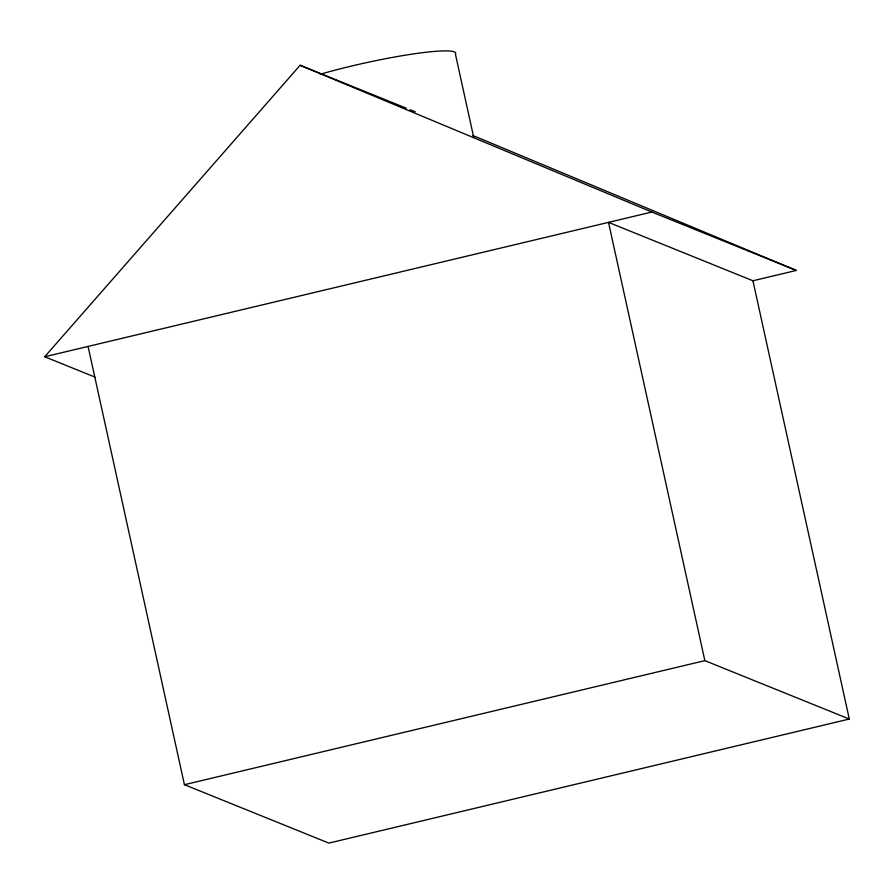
<?xml version="1.0" encoding="UTF-8"?>
<svg xmlns="http://www.w3.org/2000/svg" width="894" height="894" viewBox="0 0 894 894"><rect width="100%" height="100%" fill="white"/><g stroke="black" fill="none" stroke-linecap="round" stroke-linejoin="round"><path stroke-width="1.34" d="M94.999 377.1L44.7 356.762L300.105 65.273L406.245 108.185M44.7 356.762L651.882 212.034L796.308 270.435L752.938 280.772L608.512 222.371L704.863 660.644L849.3 719.044L752.938 280.772M88.07 346.425L184.432 784.697L704.863 660.644M849.3 719.044L328.858 843.098L184.432 784.697M410.078 109.727L415.185 111.795M472.892 135.497L796.308 270.435M300.105 65.273L651.882 212.034M473.742 137.464L455.448 54.266A90.294 9.912 -12.4 0 0 412.961 53.998A90.294 9.912 -12.4 0 0 320.141 74.28"/></g></svg>
